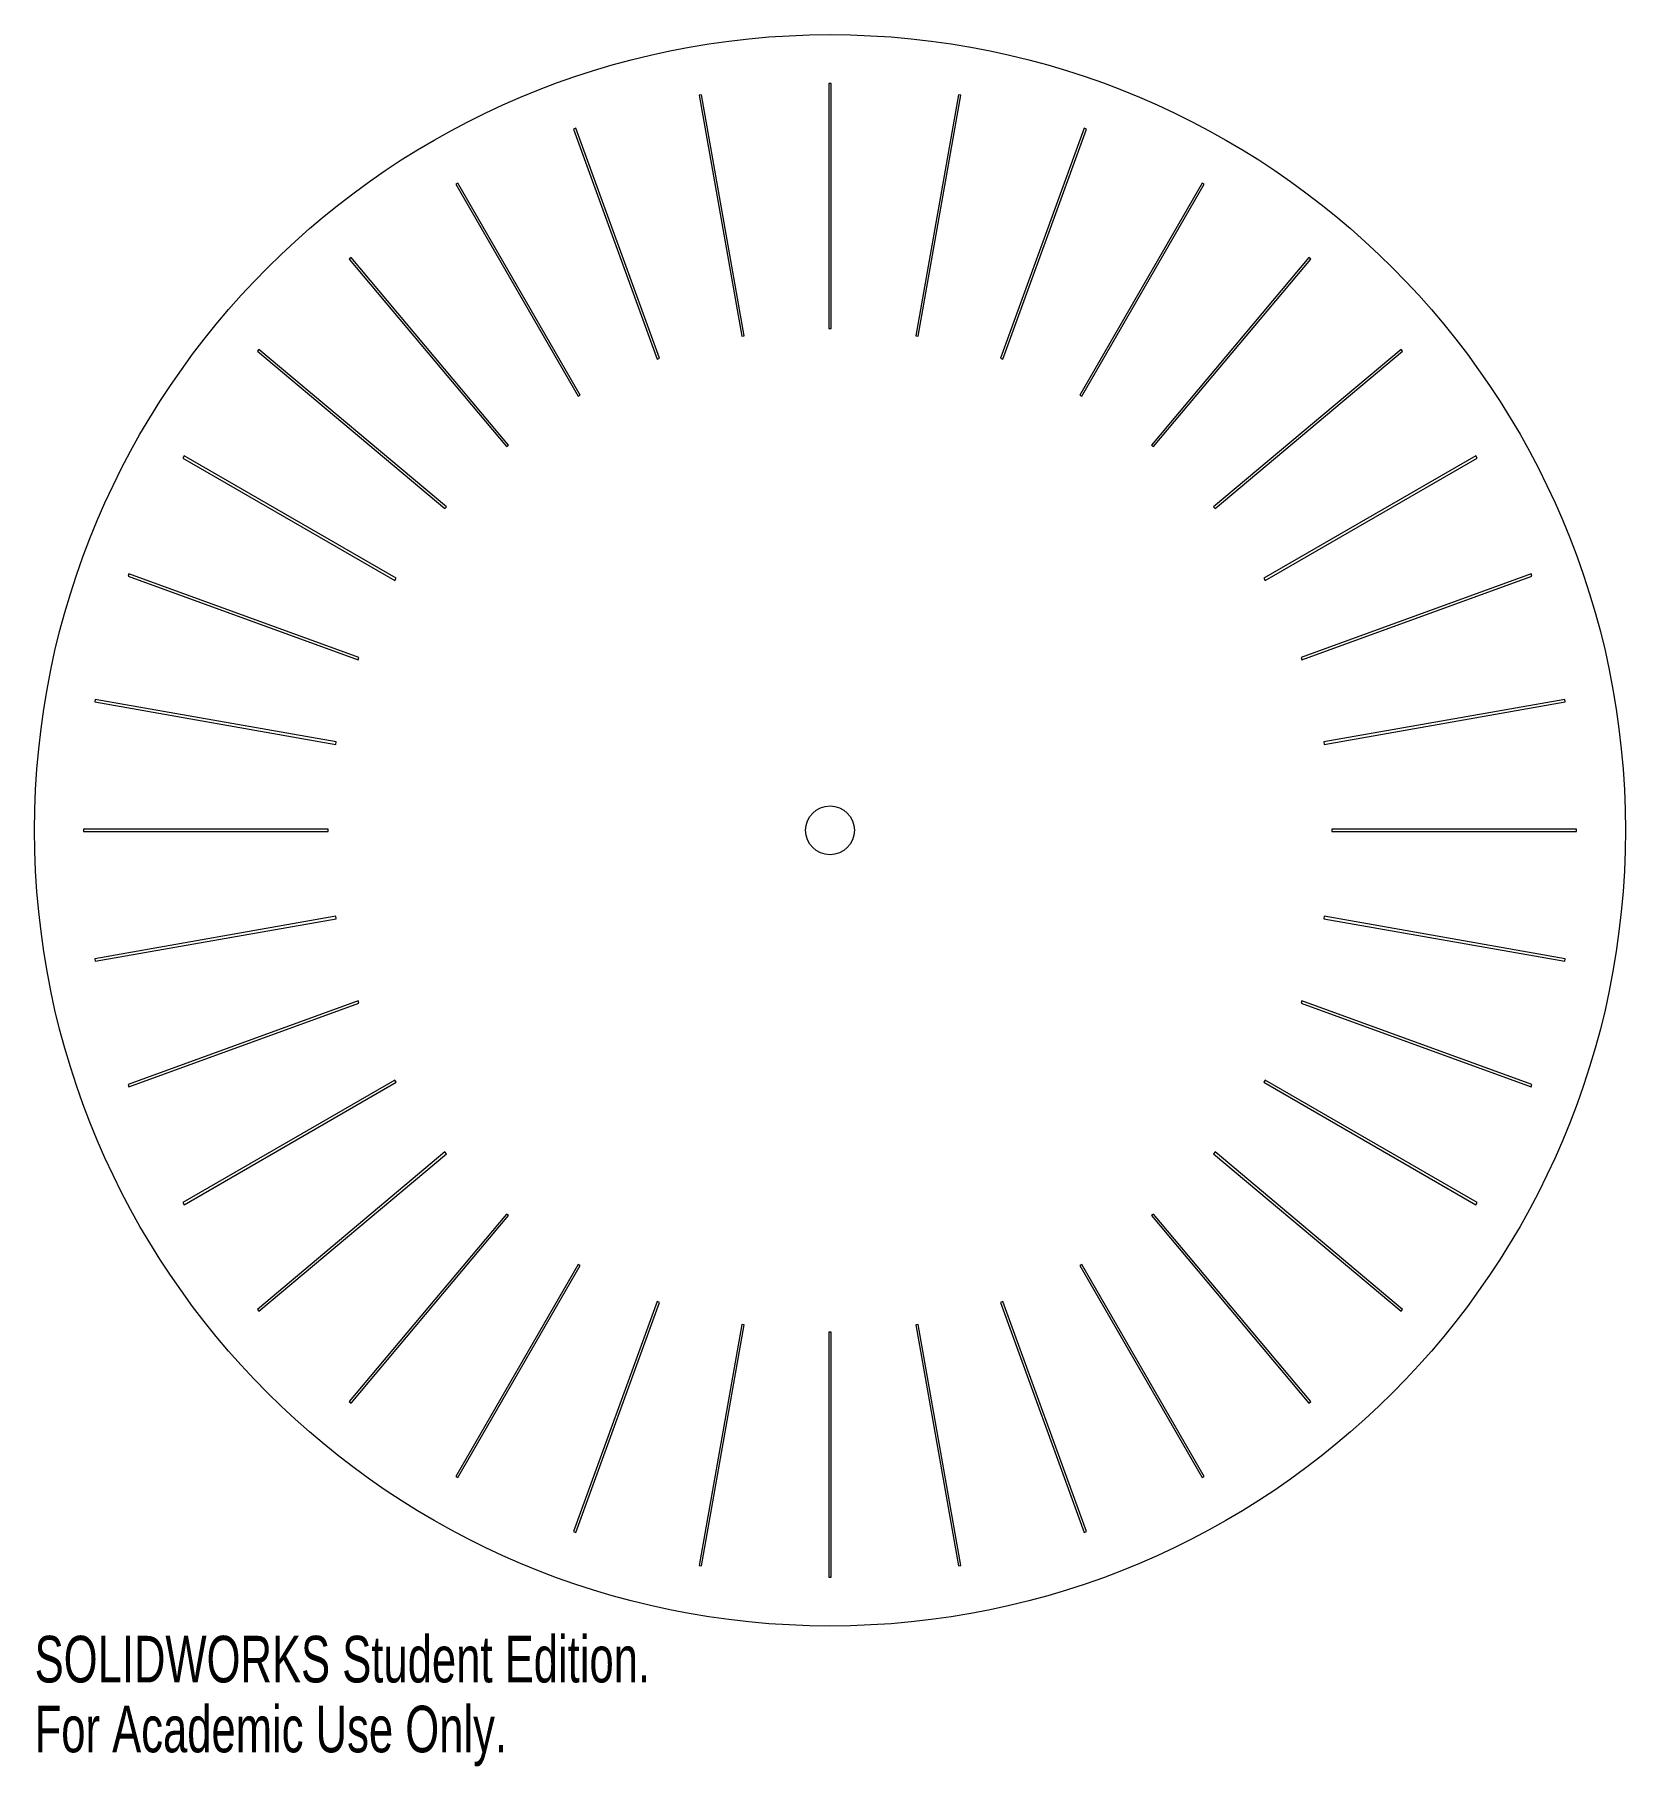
# Model space of a CAD drawing. Header units: inches. Extents: x -3.25 to 3.25, y -3.82 to 3.25.
import ezdxf

# ---------------------------------------------------------------- set-up
doc = ezdxf.new("R2010")
doc.units = ezdxf.units.IN
doc.header["$MEASUREMENT"] = 0
doc.styles.add('SLDTEXTSTYLE0', font='TXT', dxfattribs={"width": 0.7})

msp = doc.modelspace()

# ---------------------------------------------------------------- linework, layer by layer
at = {"color": 7, "linetype": 'Continuous', "lineweight": 15}
for p, q in [((-0.005, 3.05), (-0.005, 2.05)), ((0.005, 3.05), (-0.005, 3.05)), ((0.005, 2.05), (0.005, 3.05)), ((-0.5247, 3.0045), (-0.5346, 3.0028)), ((-0.5346, 3.0028), (-0.3609, 2.018)), ((-0.3511, 2.0197), (-0.5247, 3.0045)), ((0.5247, 3.0045), (0.3511, 2.0197)), ((0.3609, 2.018), (0.5346, 3.0028)), ((0.5346, 3.0028), (0.5247, 3.0045)), ((-1.0385, 2.8678), (-1.0479, 2.8644)), ((-1.0479, 2.8644), (-0.7058, 1.9247)), ((-0.6964, 1.9281), (-1.0385, 2.8678)), ((1.0385, 2.8678), (0.6964, 1.9281)), ((0.7058, 1.9247), (1.0479, 2.8644)), ((1.0479, 2.8644), (1.0385, 2.8678)), ((-1.5207, 2.6439), (-1.5293, 2.6389)), ((-1.5293, 2.6389), (-1.0293, 1.7729)), ((-1.0207, 1.7779), (-1.5207, 2.6439)), ((1.5207, 2.6439), (1.0207, 1.7779)), ((1.0293, 1.7729), (1.5293, 2.6389)), ((1.5293, 2.6389), (1.5207, 2.6439)), ((-1.9567, 2.3396), (-1.9643, 2.3332)), ((-1.3139, 1.5736), (-1.9567, 2.3396)), ((1.9567, 2.3396), (1.3139, 1.5736)), ((1.9643, 2.3332), (1.9567, 2.3396)), ((-1.9643, 2.3332), (-1.3215, 1.5672)), ((1.3215, 1.5672), (1.9643, 2.3332)), ((-0.3609, 2.018), (-0.3511, 2.0197)), ((-0.005, 2.05), (0.005, 2.05)), ((0.3511, 2.0197), (0.3609, 2.018)), ((-2.3332, 1.9643), (-2.3396, 1.9567)), ((-2.3396, 1.9567), (-1.5736, 1.3139)), ((-1.5672, 1.3215), (-2.3332, 1.9643)), ((-0.7058, 1.9247), (-0.6964, 1.9281)), ((0.6964, 1.9281), (0.7058, 1.9247)), ((2.3332, 1.9643), (1.5672, 1.3215)), ((1.5736, 1.3139), (2.3396, 1.9567)), ((2.3396, 1.9567), (2.3332, 1.9643)), ((-1.0293, 1.7729), (-1.0207, 1.7779)), ((1.0207, 1.7779), (1.0293, 1.7729)), ((-1.3215, 1.5672), (-1.3139, 1.5736)), ((1.3139, 1.5736), (1.3215, 1.5672)), ((-2.6389, 1.5293), (-2.6439, 1.5207)), ((-2.6439, 1.5207), (-1.7779, 1.0207)), ((-1.7729, 1.0293), (-2.6389, 1.5293)), ((2.6389, 1.5293), (1.7729, 1.0293)), ((1.7779, 1.0207), (2.6439, 1.5207)), ((2.6439, 1.5207), (2.6389, 1.5293)), ((-1.5736, 1.3139), (-1.5672, 1.3215)), ((1.5672, 1.3215), (1.5736, 1.3139)), ((-2.8644, 1.0479), (-2.8678, 1.0385)), ((-2.8678, 1.0385), (-1.9281, 0.6964)), ((-1.9247, 0.7058), (-2.8644, 1.0479)), ((-1.7779, 1.0207), (-1.7729, 1.0293)), ((1.7729, 1.0293), (1.7779, 1.0207)), ((2.8644, 1.0479), (1.9247, 0.7058)), ((1.9281, 0.6964), (2.8678, 1.0385)), ((2.8678, 1.0385), (2.8644, 1.0479)), ((-1.9281, 0.6964), (-1.9247, 0.7058)), ((1.9247, 0.7058), (1.9281, 0.6964)), ((-3.0028, 0.5346), (-3.0045, 0.5247)), ((-3.0045, 0.5247), (-2.0197, 0.3511)), ((-2.018, 0.3609), (-3.0028, 0.5346)), ((3.0028, 0.5346), (2.018, 0.3609)), ((2.0197, 0.3511), (3.0045, 0.5247)), ((3.0045, 0.5247), (3.0028, 0.5346)), ((-2.0197, 0.3511), (-2.018, 0.3609)), ((2.018, 0.3609), (2.0197, 0.3511)), ((-2.05, 0.005), (-3.05, 0.005)), ((-3.05, 0.005), (-3.05, -0.005)), ((-2.05, -0.005), (-2.05, 0.005)), ((3.05, 0.005), (2.05, 0.005)), ((2.05, 0.005), (2.05, -0.005)), ((3.05, -0.005), (3.05, 0.005)), ((-3.05, -0.005), (-2.05, -0.005)), ((2.05, -0.005), (3.05, -0.005)), ((-2.0197, -0.3511), (-3.0045, -0.5247)), ((-2.018, -0.3609), (-2.0197, -0.3511)), ((2.0197, -0.3511), (2.018, -0.3609)), ((3.0045, -0.5247), (2.0197, -0.3511)), ((-3.0028, -0.5346), (-2.018, -0.3609)), ((2.018, -0.3609), (3.0028, -0.5346)), ((-3.0045, -0.5247), (-3.0028, -0.5346)), ((3.0028, -0.5346), (3.0045, -0.5247)), ((-1.9281, -0.6964), (-2.8678, -1.0385)), ((-2.8644, -1.0479), (-1.9247, -0.7058)), ((-1.9247, -0.7058), (-1.9281, -0.6964)), ((1.9281, -0.6964), (1.9247, -0.7058)), ((1.9247, -0.7058), (2.8644, -1.0479)), ((2.8678, -1.0385), (1.9281, -0.6964)), ((-2.8678, -1.0385), (-2.8644, -1.0479)), ((-1.7779, -1.0207), (-2.6439, -1.5207)), ((-2.6389, -1.5293), (-1.7729, -1.0293)), ((-1.7729, -1.0293), (-1.7779, -1.0207)), ((1.7779, -1.0207), (1.7729, -1.0293)), ((1.7729, -1.0293), (2.6389, -1.5293)), ((2.6439, -1.5207), (1.7779, -1.0207)), ((2.8644, -1.0479), (2.8678, -1.0385)), ((-1.5736, -1.3139), (-2.3396, -1.9567)), ((-2.3332, -1.9643), (-1.5672, -1.3215)), ((-1.5672, -1.3215), (-1.5736, -1.3139)), ((1.5736, -1.3139), (1.5672, -1.3215)), ((1.5672, -1.3215), (2.3332, -1.9643)), ((2.3396, -1.9567), (1.5736, -1.3139)), ((-2.6439, -1.5207), (-2.6389, -1.5293)), ((2.6389, -1.5293), (2.6439, -1.5207)), ((-1.3215, -1.5672), (-1.9643, -2.3332)), ((-1.9567, -2.3396), (-1.3139, -1.5736)), ((-1.3139, -1.5736), (-1.3215, -1.5672)), ((1.3215, -1.5672), (1.3139, -1.5736)), ((1.3139, -1.5736), (1.9567, -2.3396)), ((1.9643, -2.3332), (1.3215, -1.5672)), ((-1.0293, -1.7729), (-1.5293, -2.6389)), ((-1.5207, -2.6439), (-1.0207, -1.7779)), ((-1.0207, -1.7779), (-1.0293, -1.7729)), ((1.0293, -1.7729), (1.0207, -1.7779)), ((1.0207, -1.7779), (1.5207, -2.6439)), ((1.5293, -2.6389), (1.0293, -1.7729)), ((-2.3396, -1.9567), (-2.3332, -1.9643)), ((-0.7058, -1.9247), (-1.0479, -2.8644)), ((-1.0385, -2.8678), (-0.6964, -1.9281)), ((-0.6964, -1.9281), (-0.7058, -1.9247)), ((0.7058, -1.9247), (0.6964, -1.9281)), ((0.6964, -1.9281), (1.0385, -2.8678)), ((1.0479, -2.8644), (0.7058, -1.9247)), ((2.3332, -1.9643), (2.3396, -1.9567)), ((-0.3609, -2.018), (-0.5346, -3.0028)), ((-0.5247, -3.0045), (-0.3511, -2.0197)), ((-0.3511, -2.0197), (-0.3609, -2.018)), ((0.005, -2.05), (-0.005, -2.05)), ((-0.005, -2.05), (-0.005, -3.05)), ((0.005, -3.05), (0.005, -2.05)), ((0.3609, -2.018), (0.3511, -2.0197)), ((0.3511, -2.0197), (0.5247, -3.0045)), ((0.5346, -3.0028), (0.3609, -2.018)), ((-1.9643, -2.3332), (-1.9567, -2.3396)), ((1.9567, -2.3396), (1.9643, -2.3332)), ((-1.5293, -2.6389), (-1.5207, -2.6439)), ((1.5207, -2.6439), (1.5293, -2.6389)), ((-1.0479, -2.8644), (-1.0385, -2.8678)), ((1.0385, -2.8678), (1.0479, -2.8644)), ((-0.5346, -3.0028), (-0.5247, -3.0045)), ((0.5247, -3.0045), (0.5346, -3.0028)), ((-0.005, -3.05), (0.005, -3.05))]:
    msp.add_line(p, q, dxfattribs=at)
for radius in [3.25, 0.1]:
    msp.add_circle((0, 0), radius, dxfattribs=at)

# ---------------------------------------------------------------- texts
at = {"color": 7, "linetype": 'Continuous', "char_height": 0.1903, "attachment_point": 1, "style": 'SLDTEXTSTYLE0'}
for s, insert in [('SOLIDWORKS Student Edition.', (-3.25, -3.2901)), ('For Academic Use Only.', (-3.25, -3.5756))]:
    msp.add_mtext(s, dxfattribs=dict(at, insert=insert))

doc.saveas('drawing.dxf')
